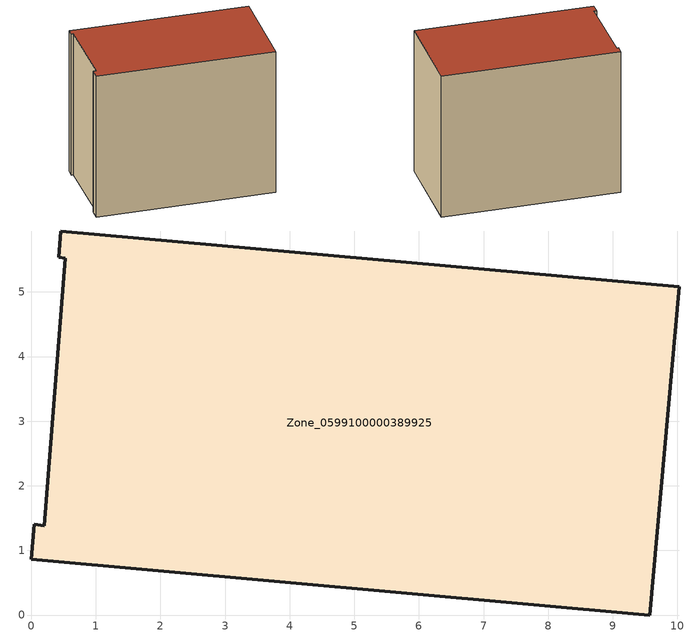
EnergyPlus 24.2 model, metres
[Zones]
Zone_0599100000389925
 floor ground (C_G): 9.57,0 0,0.87 0.05,1.4 0.2,1.38 0.53,5.52 0.42,5.54 0.46,5.94 10.03,5.08 z0
 wall outside (C_F): 0.46,5.94 0.42,5.54 0.53,5.52 0.2,1.38 0.05,1.4 0,0.87 9.57,0 10.03,5.08 0.46,5.94 z0:8.25
 roof outside (C_R): 0.05,1.4 0,0.87 9.57,0 10.03,5.08 0.46,5.94 0.42,5.54 0.53,5.52 0.2,1.38 z8.25
[BUILDING]
Pand.0599100000389925: North Axis=0; Terrain=City; Loads Convergence Tolerance Value=0.04; Temperature Convergence Tolerance Value=0.4; Solar Distribution=FullExterior; Maximum Number of Warmup Days=25; Minimum Number of Warmup Days=1
[Site:Location]
Rotterdam.The.Hague.AP_ZH_NLD Design_Conditions: Latitude=51.96; Longitude=4.45; Time Zone=1; Elevation=-4.5
[SITE:GROUNDTEMPERATURE:BUILDINGSURFACE]
18, 18, 18, 18, 18, 18, 18, 18, 18, 18, 18, 18
[MATERIAL] Thermal Absorptance=0.9; Solar Absorptance=0.7; Visible Absorptance=0.7
Name | Roughness | Thickness | Conductivity | Density | Specific Heat
G.TI.1992-2005 | MediumSmooth | 0.15 | 0.06 | 540 | 1210
F.TI.1992-2005 | Rough | 0.3 | 0.12 | 1920 | 840
R.TI.1992-2005 | MediumRough | 0.2 | 0.08 | 1500 | 1000
[CONSTRUCTION]
C_G: G.TI.1992-2005
C_F: F.TI.1992-2005
C_R: R.TI.1992-2005
[ZONE]
Zone_0599100000389925: Type=1; Multiplier=1; Ceiling Height=Autocalculate; Volume=Autocalculate; Floor Area=autocalculate; Part of Total Floor Area=Yes
[ZONEINFILTRATION:DESIGNFLOWRATE]
Infil_Zone_0599100000389925: Zone or ZoneList or Space or SpaceList=Zone_0599100000389925; Schedule=AlwaysOn; Design Flow Rate Calculation Method=Flow/Area; Flow Rate per Floor Area=0.0015; Constant Term Coefficient=1; Temperature Term Coefficient=0; Velocity Term Coefficient=0; Velocity Squared Term Coefficient=0
[HVACTEMPLATE:ZONE:IDEALLOADSAIRSYSTEM]
Zone_0599100000389925: Maximum Heating Supply Air Temperature=50; Minimum Cooling Supply Air Temperature=13; Maximum Heating Supply Air Humidity Ratio=0.0156; Minimum Cooling Supply Air Humidity Ratio=0.0077; Heating Limit=NoLimit; Cooling Limit=NoLimit; Dehumidification Control Type=ConstantSensibleHeatRatio; Cooling Sensible Heat Ratio=0.7; Dehumidification Setpoint=60; Humidification Control Type=None; Humidification Setpoint=30; Outdoor Air Method=None; Outdoor Air Flow Rate per Person=0.00944; Outdoor Air Flow Rate per Zone Floor Area=0; Outdoor Air Flow Rate per Zone=0; Demand Controlled Ventilation Type=None; Outdoor Air Economizer Type=NoEconomizer; Heat Recovery Type=None; Sensible Heat Recovery Effectiveness=0.7; Latent Heat Recovery Effectiveness=0.65
[ZONECONTROL:THERMOSTAT]
ThermostatControl_Zone_0599100000389925: Zone or ZoneList=Zone_0599100000389925; Control Type Schedule=DualSetpointControlType; Control 1=Thermostat_Zone_0599100000389925; Temperature Difference Between Cutout And Setpoint=0
[THERMOSTATSETPOINT:DUALSETPOINT]
Thermostat_Zone_0599100000389925: Heating Setpoint Temperature Schedule=HeatingSetpoint_Zone_0599100000389925; Cooling Setpoint Temperature Schedule=CoolingSetpoint_Zone_0599100000389925
[SCHEDULE:COMPACT]
HeatingSetpoint_Zone_0599100000389925: Through: 12/31, For: AllDays, Until: 24:00, 21
CoolingSetpoint_Zone_0599100000389925: Through: 12/31, For: AllDays, Until: 24:00, 24
DualSetpointControlType: Through: 12/31, For: AllDays, Until: 24:00, 4
AlwaysOn: Through: 12/31, For: AllDays, Until: 24:00, 1
